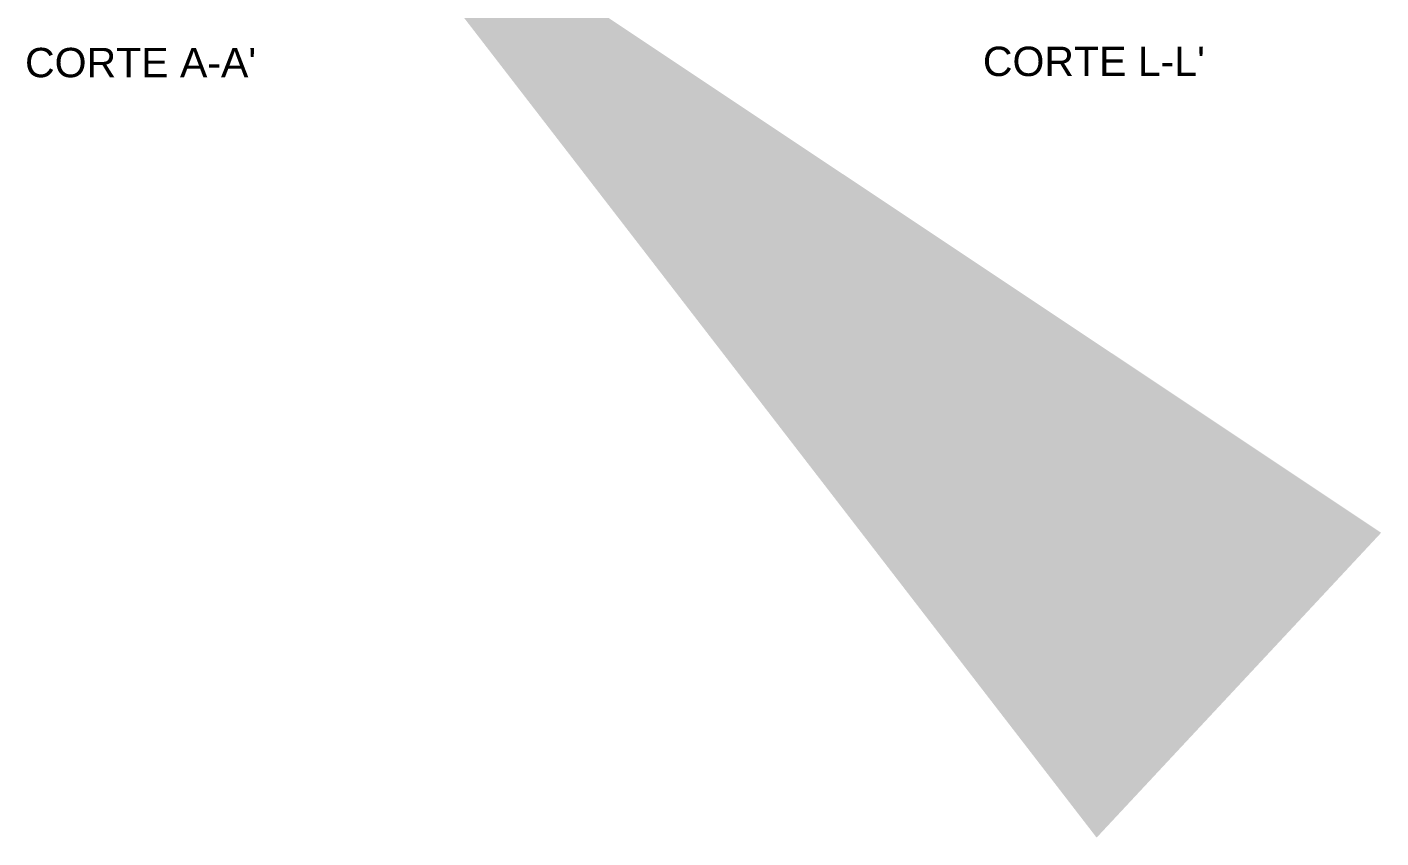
# Model space of a CAD drawing. Header units: millimetres. Extents: x 1147.5 to 1224.1, y 2097.1 to 2139.6.
# Drawn here: x 1209.868 to 1211.469, y 2113.606 to 2114.565 of the extents above; entities that cross this region are included whole.
import ezdxf
from ezdxf.enums import TextEntityAlignment as Align

# ---------------------------------------------------------------- set-up
doc = ezdxf.new("R2010")
doc.units = ezdxf.units.MM
doc.layers.add('COTAS', color=251, linetype='Continuous', lineweight=13)
doc.layers.add('TEXTO3', color=1, linetype='Continuous')
doc.styles.get("Standard").update_dxf_attribs({"font": 'arial.ttf'})
doc.dimstyles.get("Standard").update_dxf_attribs({"dimtxt": 0.18, "dimasz": 0.18, "dimexe": 0.18, "dimexo": 0.0625, "dimgap": 0.09, "dimtad": 0, "dimtih": 1, "dimtoh": 1, "dimdec": 4, "dimzin": 0, "dimdsep": 46, "dimtxsty": 'Standard', "dimcen": 0.09, "dimadec": 0, "dimazin": 0, "dimtfac": 1, "dimtdec": 4, "dimtofl": 0, "dimtmove": 0, "dimatfit": 3, "dimfxl": 1, "dimtolj": 1, "dimtzin": 0, "dimarcsym": 0})

msp = doc.modelspace()

# ---------------------------------------------------------------- texts
at = {"layer": 'TEXTO3'}
for s, p in [("CORTE A-A'", (1210.002, 2114.523)), ("CORTE L-L'", (1211.1292, 2114.5244))]:
    msp.add_text(s, height=0.03472, dxfattribs=at).set_placement(p, align=Align.MIDDLE)

# ---------------------------------------------------------------- leaders
at = {"layer": 'COTAS'}
msp.add_leader([(1210.2039, 2114.8099), (1210.289, 2114.7305), (1210.3102, 2114.7303)], dimstyle='Standard', override={"dimtxt": 2, "dimasz": 1.5, "dimexe": 0, "dimexo": 0.5, "dimgap": 0.002286, "dimdec": 2, "dimcen": 0, "dimaunit": 1, "dimtdec": 2, "dimtmove": 2}, dxfattribs=at)

doc.saveas('drawing.dxf')
